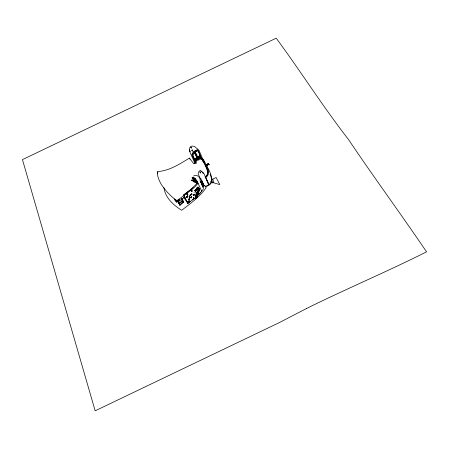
<?xml version="1.0" encoding="UTF-8"?>
<svg xmlns="http://www.w3.org/2000/svg" width="449" height="449" viewBox="0 0 449 449"><rect width="100%" height="100%" fill="white"/><g stroke="black" fill="none" stroke-linecap="round" stroke-linejoin="round"><path stroke-width="0.67" d="M196.37 193.637L195.18 197.279L196.325 193.626M199.261 188.148L198.104 191.835M211.086 181.531L211.473 179.723L216.137 177.49L219.791 184.584L210.895 182.025L211.086 181.536M206.837 166.528C209.801 170.828 211.855 175.885 211.973 181.155C211.21 184.337 208.213 186.172 205.148 186.627L206.231 187.637C199.766 196.887 190.499 203.52 181.643 210.272C173.353 205.019 165.311 197.908 163.924 187.665M199.861 176.973L199.665 177.989A2.509 1.644 -26.7 0 0 200.45 178.764L200.883 178.865L201.747 180.784L200.697 181.738L199.839 179.836L200.883 178.865M207.646 175.548L207.556 175.711A6.106 4.883 -23.9 0 1 207.393 176.002A6.572 5.253 -23.8 0 1 205.816 177.394L208.942 184.567A6.466 5.214 -23.7 0 0 210.491 183.192A6.005 4.849 -23.8 0 0 210.951 182.204A11.051 8.89 -24.2 0 0 211.53 180.116A9.811 7.902 -24.2 0 0 211.462 178.876A47.375 37.907 -28.2 0 0 210.16 174.195M188.703 199.412L189.029 198.913L189.489 199.356M189.231 199.322L188.849 199.917L189.029 200.248L189.512 199.9L189.304 199.485L188.821 199.833L189.029 200.248M190.55 146.722C189.22 148.108 189.36 150.157 189.978 151.835L189.489 149.416L190.135 152.531L195.079 163.61M176.592 202.19L177.462 200.944L177.748 201.713L176.592 202.19L176.098 200.77M191.325 147.547L190.988 146.857L191.549 148.17L190.977 146.874L191.291 147.586M192.368 149.932L191.802 150.651L192.385 149.96M197.431 188.109L198.211 189.388L198.66 188.563L197.908 186.941L198.913 188.804L198.306 189.478L197.801 189.001L198.402 188.322L197.902 187.244M201.663 191.173L202.684 190.022A3.165 2.571 -24.7 0 0 203.156 187.115M198.166 187.182L197.414 188.008A43.525 34.068 -27 0 1 195.001 190.455M197.01 188.978L197.521 188.4L197.891 189.029A46.045 36.01 -27.1 0 1 196.943 190.028L196.606 190.365A33.922 26.794 -26.6 0 1 195.635 191.319L195.764 192.06L194.658 190.23L194.877 190.69L198.34 187.559L195.096 190.847L194.86 190.651L198.104 187.362M200.439 192.627L200.153 192.941A46.152 36.274 -27.1 0 1 198.593 194.591M195.955 181.059L195.057 178.713M196.185 196.864L196.045 197.263L196.701 197.801L196.247 198.48L195.59 197.947L197.044 194.591M196.213 196.078L196.875 196.617L196.247 198.48M196.64 197.667L197.223 196.241L196.488 195.59M196.567 198.037L196.219 198.413L195.59 197.947M197.268 195.798C197.936 195.192 196.718 194.372 196.668 195.399L197.33 195.932L196.814 196.482L199.805 189.276L199.137 188.737L198.413 189.512L199.075 190.05L197.756 193.676L197.908 194.608M198.974 190.365L198.374 189.961L197.487 188.052L198.02 189.209M198.946 190.797L198.374 189.961M198.722 189.59L199.221 190.303M198.654 191.302L197.992 190.769L198.267 190.275M199.115 190.617L198.621 189.905M198.447 191.931L197.785 191.397L198.054 190.904M198.901 191.246L198.239 190.713L199.008 190.932M199.014 189.916L199.743 189.141M198.694 191.875L198.031 191.336L198.301 190.847M198.233 192.559L197.571 192.02L197.846 191.532M197.886 192.099L198.093 191.47M198.211 192.991L197.639 192.155M198.026 193.182L197.532 192.469M198.003 193.614L197.425 192.784M197.291 195.371L197.818 193.805L197.324 193.092M198.166 193.435L197.504 192.902L197.717 192.279M197.79 194.243L197.218 193.407M197.571 193.036L197.465 193.351M197.605 194.434L197.111 193.721M197.582 194.866L197.01 194.03M197.897 193.929C197.251 192.89 196.696 194.585 197.751 194.686M197.397 195.057L196.903 194.344M197.375 195.489L196.797 194.653M196.668 195.399L197.223 196.241L196.707 196.797L196.112 196.393M196.522 196.151L196.628 195.843M196.151 196.954L196.359 196.331M197.162 196.112L196.735 195.528M196.915 197.178L196.393 197.728L195.798 197.324M196.185 198.351L196.701 197.801M197.476 195.175L197.128 195.545L196.527 195.147M197.122 196.555L196.6 197.105L196.005 196.701M197.016 196.864L196.499 197.414L195.899 197.016M205.215 165.423C204.974 163.913 201.607 158.121 199.238 156.325M196.432 188.732L196.696 188.462A49.008 38.187 -27.2 0 0 197.605 187.486L197.56 187.385A49.02 38.193 -27.2 0 1 196.645 188.361L196.673 189.186L196.258 188.614M191.397 191.437L191.942 190.881L191.751 190.483M199.395 171.114L198.542 172.062L198.161 173.808L200.22 178.674M196.314 188.558L197.111 187.749M196.477 188.771L196.51 188.978M195.074 190.803L198.318 187.519M197.745 188.608L195.343 191.044L195.916 191.919M195.972 190.78L195.545 190.017M186.969 194.08L187.244 193.8L187.536 194.086L187.884 194.793L187.559 195.023L186.969 194.08L187.559 195.023M187.317 194.793L187.598 194.512L187.244 193.8M202.173 185.218L203.279 184.107M202.185 185.252L203.425 184.084L203.088 183.843L203.403 184.365M203.363 184.157L202.347 185.42L203.425 184.084M202.886 186.795L203.986 185.69M202.527 187.244L204.054 185.706M200.282 182.423L201.898 180.891L203.105 183.585M200.349 182.434L201.898 180.891M201.292 183.405L202.269 182.429L202.628 182.642M202.521 182.417L201.41 183.529L201.652 183.877L202.667 182.614M201.449 183.574L202.589 182.434M201.186 184.079L202.729 182.535L202.398 182.3M201.27 184.258L202.813 182.715M203.212 183.967L202.106 185.072L202.347 185.42M202.145 185.117L203.285 183.983L204.076 185.757L202.808 183.052M196.769 192.896L197.178 192.138L196.23 193.059C196.393 195.023 197.779 193.25 196.488 192.632M197.88 195.298L197.476 195.68M191.684 190.634C192.761 190.673 191.577 192.251 191.409 191.223L192.009 190.73L192.2 191.122M195.495 190.382L196.774 189.181M196.202 193.087L195.921 192.812L196.656 194.047M181.042 199.126L182.524 200.495L179.246 203.504L178.101 201.09M179.325 203.65L182.524 200.495M182.496 202.718L182.047 201.848L182.597 201.343L182.215 201.983L182.468 202.673L183.209 202.347L182.597 201.343M180.52 204.536L183.226 201.87M177.787 201.298L179.92 205.367L183.641 201.943L181.839 198.419M195.96 195.859L196.527 195.349L196.348 194.973L195.781 195.483L195.96 195.859L195.416 195.337M194.159 192.15L193.94 192.346M193.16 195.006L194.221 194.058L194.473 194.58L193.412 195.528L193.654 195.758C195.225 195.057 194.546 193.637 193.401 195.236L193.654 195.758M193.019 187.811L183.607 194.989L184.763 197.105L178.797 201.416L177.316 201.433M195.708 197.274L195.214 197.7M193.603 176.047C195.124 174.768 197.599 175.138 198.565 176.934M190.713 197.588L191.386 196.909L190.612 197.38L190.96 197.712L191.661 197.173L191.353 196.83L190.713 197.588L191.392 197.027L191.762 197.375L191.055 197.914L190.499 197.375M194.737 198.099L194.176 198.559M203.167 173.039L202.825 172.876L203.52 173.538M190.196 195.725L191.925 194.08L190.196 195.725L189.641 195.186M193.873 198.509L193.502 197.408L193.873 198.509C192.66 197.678 195.242 199.362 195.747 197.352A42.952 33.843 -27 0 0 196.219 196.943M194.041 198.503L192.711 199.833M194.069 198.559L192.604 199.805M193.738 198.969L194.103 198.621M193.732 198.952L187.856 203.369L187.486 202.796M191.622 197.1L190.92 197.639M188.226 202.319L189.08 201.657M205.07 176.99L206.158 176.148A2.778 1.818 -26.5 0 0 206.793 175.441A10.271 6.69 -26.9 0 0 207.691 172.798L207.084 169.593L205.367 165.311M189.394 202.179L188.569 202.864L188.198 202.202M179.033 199.457L179.493 200.058L179.274 200.535A0.859 0.488 -42.3 0 1 179.005 200.72L178.231 200.074L178.663 200.344A0.853 0.488 -42.3 0 0 179.05 200.046C179.28 198.66 178.865 200.804 178.388 199.951M178.73 200.327L179.061 200.535L179.376 199.833M188.569 202.864L189.298 202.05M191.055 197.914L190.819 197.431L191.521 196.892L191.762 197.375M200.725 157.739L201.051 157.492M189.562 197.408L189.22 196.707L189.54 196.471L189.882 197.178L189.562 197.408L189.282 197.139L189.601 196.903M188.67 199.592L189.147 199.238L189.691 199.771M187.441 202.707L187.817 203.29L190.544 201.332M188.148 202.101L189.181 201.337M183.961 195.517L176.777 200.77L177.035 201.186M187.637 196.32L187.037 196.757L187.306 197.021L187.912 196.583L187.446 195.927L187.912 196.583M188.496 202.695L189.355 202.078M187.014 196.696L186.745 196.438L186.941 196.825L186.341 197.268L186.144 196.875L186.402 197.133L187.014 196.696L187.211 197.089L186.599 197.521L186.077 197.01M186.84 196.365L187.11 196.628L187.704 196.202M188.137 201.904L188.99 201.214M189.108 201.444L188.221 202.072L187.755 201.618M189.141 201.506L188.254 202.14L187.789 201.685M188.344 202.319L189.231 201.685M189.254 201.736L188.372 202.37L187.901 201.91M189.343 201.915L188.462 202.55L188.019 201.668L188.9 201.034L189.343 201.915L188.816 201.405M183.938 195.596L192.464 189.074A44.597 34.769 -27 0 0 193.777 187.878A44.9 35 -27 0 0 196.51 185.1L198.132 183.282L197.515 182.923L190.685 189.697L183.562 195.012L187.856 203.369M187.211 194.322L187.536 194.086M194.849 150.931L197.504 157.043L196.898 157.464L196.37 156.645L196.976 156.224L194.849 151.335M200.136 155.623L194.524 159.49L192.346 154.568M194.849 159.266L195.511 160.753L195.253 159.754L195.77 159.395L196.438 160.113L195.786 158.62M196.14 158.374L196.797 159.866L196.539 158.867L197.055 158.514L197.723 159.227L197.072 157.734M196.976 156.224L198.284 158.839L197.863 157.953L199.665 156.712L200.45 157.346L199.811 155.848M195.253 160.125L196.022 159.597L196.713 161.584M196.539 159.243L197.307 158.716L197.998 160.703M200.551 158.407L201.012 158.087M197.01 151.324L196.583 151.616L196.421 151.234L196.847 150.943L197.01 151.324L196.482 150.505M206.321 166.579C205.109 165.17 209.952 163.778 209.071 164.89M206.091 166.248L208.807 164.216M205.788 166.108L205.693 165.748L208.437 163.863L209.111 164.811L208.886 164.39M208.297 163.728C201.724 169.133 208.65 161.999 208.28 164.014M206.821 166.456L206.4 165.541L208.667 164.081M196.05 162.617L193.772 163.795L189.439 158.054C179.572 164.182 169.251 170.884 157.318 171.608C157.296 177.585 160.074 183.097 163.627 187.744L167.466 192.402L171.849 196.752L176.754 200.759M197.032 157.997L196.499 158.317L196.595 158.985M178.994 202.74L179.92 205.367M200.939 181.851L201.674 181.11M177.074 200.905L176.508 200.944M203.801 160.691L202.796 159.058L202.022 159.384L202.235 159.709M174.526 198.913L175.11 200.596L176.328 200.091M175.66 200.821L176.642 200.417M175.138 199.457L175.935 201.343L176.917 200.939M195.236 180.801L195.725 180.627M195.158 154.608L197.06 154.967M191.74 146.048L194.176 146.307L198.06 149.36M204.873 186.099L205.844 186.06A13.717 10.989 -23.9 0 0 206.613 185.768M175.11 200.596L175.531 200.58M201.315 180.683L201.747 180.784M197.683 183.304L191.285 180.066L193.777 181.39M201.781 181.003L203.964 185.869M201.13 190.791L201.741 191.151M202.959 183.972L203.318 184.185M195.046 180.105L196.123 180.779M197.111 181.491L196.645 181.2L197.296 183.186M197.251 181.957L194.232 180.071L194.507 179.768L194.294 180.206L197.364 182.12M199.805 189.276L199.137 188.737M195.624 198.02L196.05 198.301M198.475 189.652L199.16 190.168M198.306 189.826L198.913 190.23M198.452 190.084L199.053 190.483M198.205 190.14L198.806 190.544M198.099 190.455L198.761 190.988M198.239 190.713L198.84 191.111M197.992 190.769L198.593 191.167M198.138 191.027L198.739 191.426M197.891 191.083L198.553 191.616M198.031 191.336L198.632 191.74M197.785 191.397L198.385 191.796M197.925 191.65L198.587 192.183M197.678 191.712L198.34 192.245M197.818 191.964L198.419 192.363M197.571 192.02L198.172 192.425M197.47 192.335L198.071 192.739M197.364 192.649L197.964 193.048M197.504 192.902L198.104 193.306M197.257 192.963L197.857 193.362M197.156 193.272L197.756 193.676M197.358 193.659L197.958 194.063M197.049 193.586L197.65 193.985M196.943 193.901L197.543 194.299M197.089 194.153L197.689 194.552M196.842 194.209L197.437 194.613M196.735 194.524L197.336 194.922M196.943 194.905L197.538 195.309L197.021 195.859L196.421 195.455M196.634 194.832L197.229 195.236M196.836 195.22L197.437 195.624L196.915 196.174L196.32 195.77M196.589 195.281L197.19 195.68M196.381 195.904L196.976 196.303M196.46 196.022L197.06 196.421M196.275 196.213L196.875 196.617M196.174 196.522L196.769 196.926M196.252 196.645L196.847 197.044M196.067 196.836L196.746 197.358M196.213 197.089L196.808 197.487L196.292 198.037L195.691 197.633M195.966 197.145L196.561 197.549M195.859 197.459L196.454 197.857M196.6 198.11L195.938 197.577M195.758 197.768L196.353 198.172M205.816 177.394L205.238 177.018A3.901 2.672 -27.8 0 0 207.011 175.29A7.992 5.646 -25.5 0 0 207.595 173.892M208.325 184.09L208.92 184.517M181.418 199.704L182.692 200.619L179.342 203.706L178.214 201.253M183.265 201.938L181.592 198.464M176.794 200.793L177.001 201.13M201.927 171.872L202.942 172.781M196.23 159.21L195.713 158.8L195.18 159.12L195.276 159.793M198.379 157.599L199.171 158.233L198.52 156.735M198.402 188.322L198.913 188.804M195.068 190.78L195.629 191.319M196.55 193.081L197.105 193.62M194.204 194.327L194.737 194.838M191.51 193.794L192.026 194.288M193.626 198.205L194.136 198.699M187.884 194.793L187.328 194.254L187.008 194.49L187.407 194.327L187.053 193.62M192.324 199.429L192.683 199.777M189.321 196.634L189.882 197.178M186.677 196.567L187.211 197.089M188.911 199.822L189.209 200.114M184.881 197.47L184.556 196.988M205.693 165.748L205.939 166.259M206.052 166.108L206.338 166.467M200.754 182.03L202.948 186.891M178.876 199.581L179.218 199.957M178.231 200.074L178.573 200.45M183.523 197.111L187.514 202.763M208.314 164.143L208.1 163.834M206.153 165.142L205.171 163.195M157.84 172.506L157.627 172.192L157.678 173.64L157.627 172.192M201.848 159.193L202.196 159.726M204.301 163.335L204.514 163.694M179.106 203.442L179.78 204.604M203.206 161.298L203.504 161.814M206.826 166.203L206.063 165.002M204.98 162.925L204.828 162.628M178.214 201.562L180.027 204.991M182.653 200.591L183.405 202.072M184.876 197.538L187.48 202.785M186.402 197.133L186.599 197.521M187.11 196.628L187.306 197.021M189.815 195.242L191.667 193.833M194.613 182.26L192.851 178.472L192.93 177.86L195.5 179.46L197.599 183.231M194.013 181.873L192.239 178.073A3.25 0.904 42.3 0 1 193.76 177.765L193.867 177.832A3.244 0.904 42.3 0 1 197.021 181.054L201.775 191.229L198.958 194.333A42.952 33.843 -27 0 1 197.1 196.146M196.651 157.84L197.184 158.997M194.462 180.313L195.422 182.384M195.253 182.283L193.132 177.54M194.821 178.607L196.92 183.22M196.561 182.726L196.039 180.824L195.259 180.341L195.068 180.694L196.028 182.765M194.209 177.793L195.629 180.857M195.192 180.661L196.196 182.866M195.382 178.915L195.949 180.144M196.331 181.003L197.465 183.293M196.275 181.34L196.993 182.895M189.439 158.054L189.961 159.204M201.051 180.526L201.607 181.761M201.831 180.874L202.707 182.816L202.269 182.429M195.405 163.015L191.897 154.428L193.121 152.205L196.959 149.792L198.514 149.865L199.081 150.454L203.47 160.787M194.815 158.761L195.253 159.754M196.449 163.458L192.621 154.815C192.425 152.503 196.224 149.253 198.306 150.903L202.796 161.202M192.492 151.066L192.121 150.219L192.447 151.117M196.101 157.874L196.539 158.867M194.232 151.358L196.898 157.464M208.836 184.685L204.076 173.847L201.101 170.951A2.604 0.679 45.3 0 0 199.957 171.125M194.237 151.756L196.37 156.645M194.148 151.61L195.511 154.725M205.345 177.271L205.777 178.264M206.214 179.258L207.006 181.07M207.533 182.277L208.347 184.141M198.492 159.069L198.924 160.063M197.431 156.959L197.863 157.953M198.716 156.072L199.524 157.986L199.148 157.071M199.479 159.676L198.632 157.801M200.288 157.52L200.821 158.766M200.125 157.414L200.928 159.322M199.233 155.713L199.665 156.712M199.934 158.076L200.361 159.069M198.015 150.668L200.563 156.622M211.973 181.155L212.775 183.04M202.796 159.058L203.442 160.585M199.912 156.914L200.288 157.835M175.542 200.22L175.935 201.343M208.437 163.863L208.544 164.177M207.848 169.06L207.629 168.341A45.517 31.997 6.7 0 0 206.753 166.214M206.821 168.498L207.112 169.498M212.804 179.112L213.775 182.457M206.074 166.944A47.442 43.126 -7.5 0 1 206.405 167.612M208.112 185.083A13.717 10.989 -23.9 0 1 207.371 185.443M200.894 171.198A1.757 0.455 45.3 0 1 201.096 171.299M200.703 157.751A10.243 7.431 34.1 0 1 200.86 157.925M204.621 163.672A46.146 31.974 8.2 0 1 206.899 168.493M207.679 175.464A6.106 4.221 -26.9 0 0 207.876 175.048A11.27 7.902 -25.8 0 0 208.179 174.302M207.971 169.048A46.674 33.248 2.5 0 1 208.605 171.95M207.752 172.506A8.093 5.792 -23.5 0 1 207.595 173.881M207.27 169.481A46.724 33.557 1.8 0 1 207.848 172.5M208.527 171.956A10.097 7.229 -21.4 0 1 208.566 172.523A10.125 7.229 -22.3 0 1 208.549 173.095A11.337 8.06 -24.2 0 1 208.28 174.06M203.397 161.78A18.69 6.858 47.7 0 1 204.188 163.29M202.095 159.681A18.302 6.039 49.1 0 1 203.06 161.247M205.025 162.684A21.614 2.122 66.3 0 1 204.424 161.528M193.48 153.951L193.3 154.265L193.788 153.934L193.48 153.951M196.825 193.351L196.376 193.777L196.825 193.351M189.523 198.104L189.074 198.638L189.523 198.104M200.776 157.122L195.186 160.978L195.309 161.264L200.899 157.408L200.776 157.122M193.878 152.144L193.457 152.632L193.878 152.144M306.628 308.446L279.295 322.612L95.154 410.818L22.45 159.614L276.219 38.182C300.841 71.537 322.96 106.688 348.435 139.42C373.865 177.31 400.951 214.061 426.55 251.844C387.027 271.69 346.252 288.864 306.628 308.446M178.797 201.416L178.629 201.101L178.797 201.41M200.271 172.983L200.063 172.079L200.271 172.983M204.615 162.078A18.97 6.05 49.3 0 0 203.863 160.742A18.97 6.05 49.4 0 1 204.654 162.061"/></g></svg>
